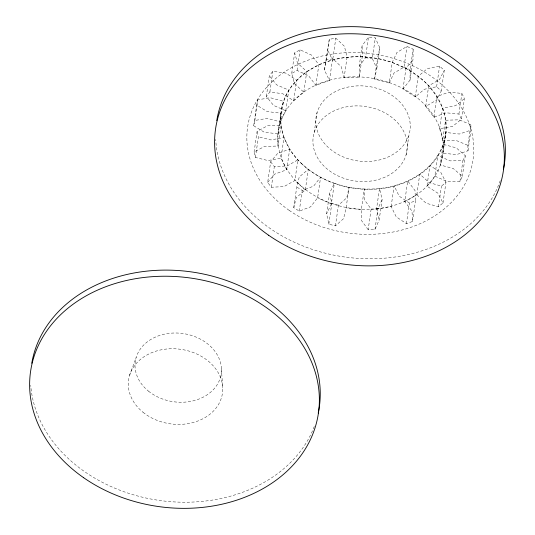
<?xml version="1.0" encoding="UTF-8"?>
<svg xmlns="http://www.w3.org/2000/svg" width="535" height="535" viewBox="0 0 535 535"><rect width="100%" height="100%" fill="white"/><g stroke="black" fill="none" stroke-linecap="round" stroke-linejoin="round"><path stroke-width="0.4" stroke-dasharray="2.67 2.01" d="M277.832 133.81L264.31 132.232L253.697 125.752L254.867 120.442L267.38 118.402L280.454 121.926L283.43 101.282L270.302 97.744L257.843 99.798L256.673 105.107L267.246 111.588L280.808 113.173L280.547 119.265L280.995 125.384L282.146 131.483L283.985 137.508L281.009 158.153L267.921 160.56L255.436 157.444L254.098 152.027L264.491 146.45L278.019 146.028L277.571 139.902L277.832 133.81L281.771 107.16L283.43 101.282L285.764 95.591L288.766 90.127L292.404 84.945L301.452 75.596L306.789 71.503L318.86 64.661L325.494 61.973L339.658 58.175L354.631 56.57L362.262 56.616L377.483 58.395L384.946 60.114L392.222 62.368L405.971 68.4L412.331 72.125L423.74 80.838L428.695 85.747L436.894 96.481L442.585 108.103L444.424 114.129L445.575 120.235L446.023 126.354L445.762 132.446L444.799 138.458L443.14 144.33L440.8 150.027L437.804 155.484L434.828 176.129L447.073 181.499L459.946 181.345L462.334 176.363L453.292 168.512L440.165 164.974L441.823 159.096L442.786 153.09L456.308 154.668L467.964 150.79L467.884 145.333L470.86 124.688L459.097 119.807L445.575 120.235L442.599 140.872L456.121 140.451L467.884 145.333M467.964 150.79L470.94 130.152L470.86 124.688M442.599 140.872L441.449 134.773L439.609 128.748L452.643 126.327L461.451 119.251L458.91 114.049L446.143 112.805L433.918 117.118L425.72 106.391L436.547 100.159L441.275 90.97L436.613 86.737L424.335 89.271L415.294 96.922L402.995 89.037L410.017 80.096L410.164 69.784L413.14 49.14L406.988 46.445L396.977 52.43L392.222 62.368L389.246 83.012L374.507 79.04L377.483 58.395L379.817 47.809L375.296 37.905L371.899 37.463L368.488 37.109L362.095 45.736L359.212 66.26L359.286 77.261L344.105 77.735L341.37 66.862L332.85 58.77L326.31 59.987L324.404 70.058L329.473 80.451L315.884 85.306L308.581 75.749L297.092 70.433L291.702 73.496L294.558 83.734L303.813 92.147L293.668 100.734L282.761 93.739L269.874 91.96L266.35 96.447L273.546 105.402L285.79 110.772L282.794 116.235L280.454 121.926M410.017 80.096L412.987 59.452L413.14 49.14M324.404 70.058L329.286 39.343L335.826 38.132L344.413 46.291L347.081 57.091L344.105 77.735M335.425 225.884L338.401 205.246L346.747 197.81L349.081 187.223L346.112 207.861L343.604 218.608L335.425 225.884L332.121 225.041L328.838 224.111L326.624 213.806L329.593 193.182L334.348 183.251C369.738 195.863 416.083 188.601 437.804 155.484L450.049 160.861L462.915 160.701L465.303 155.718L456.268 147.874L443.14 144.33L440.165 164.974M253.697 125.752L256.673 105.107M254.867 120.442L257.843 99.798M254.098 152.027L257.074 131.383L267.467 125.805L280.995 125.384L278.019 146.028M255.436 157.444L258.412 136.806L257.074 131.383M266.35 96.447L269.326 75.809L272.85 71.316L285.69 73.068L296.644 80.09L293.668 100.734M269.874 91.96L272.85 71.316M270.65 161.811L274.315 166.606L287.121 165.957L297.875 159.865L294.899 180.509L283.938 186.615L271.345 187.25L267.681 182.455L270.65 161.811L277.578 153.465L289.676 149.138C299.908 165.382 316.426 176.898 334.348 183.251L331.372 203.888L326.624 213.806M278.053 134.486L280.942 114.443M271.345 187.25L274.315 166.606M285.79 110.772L288.766 90.127L276.515 84.757L269.326 75.809M291.702 73.496L294.671 52.851L300.068 49.795L311.557 55.105L318.86 64.661L315.884 85.306M297.092 70.433L300.068 49.795M267.681 182.455L274.542 174.183L286.7 169.782L289.676 149.138L283.985 137.508L270.951 139.929L258.412 136.806M303.813 92.147L306.789 71.503L297.507 63.07L294.671 52.851M293.768 207.613L296.738 186.976L299.259 176.985L308.3 169.334L305.325 189.978L296.283 197.629L293.768 207.613L299.266 211.138L310.601 206.804L317.623 197.863L320.599 177.219L313.577 186.16L302.235 190.493L296.738 186.976M299.266 211.138L302.235 190.493M314.199 132.533L317.088 112.49M326.31 59.987L329.286 39.343M329.473 80.451L332.442 59.806L327.373 49.447M332.85 58.77L335.826 38.132M328.838 224.111L331.814 203.467L329.593 193.182M359.286 77.261L362.262 56.616L362.095 45.736M359.212 66.26L365.519 57.747L368.488 37.109M374.507 79.04L376.841 68.447L372.32 58.542L375.296 37.905M376.841 68.447L379.817 47.809M368.167 229.709L361.499 220.52L361.326 209.64L364.302 189.002L364.469 199.883L371.143 209.071L368.167 229.709L374.955 229.502L379.148 220.046L382.151 199.328L379.489 188.521L376.513 209.165L379.148 220.046M374.955 229.502L377.931 208.857L382.151 199.328M389.246 83.012L394.001 73.074L404.019 67.089L406.988 46.445M402.995 89.037L405.971 68.4L412.987 59.452M391.145 206.45L394.121 185.812L399.19 196.164L409.402 203.019L415.474 200.846L415.006 190.507L407.703 180.95L404.734 201.595L412.03 211.144L412.498 221.49L406.426 223.663L396.214 216.809L391.145 206.45L376.513 209.165M406.092 154.896A47.414 37.617 8.2 0 0 346.66 106.819A47.414 37.617 8.2 0 0 327.681 169.434A47.414 37.617 8.2 0 0 406.092 154.896L408.981 134.853A47.414 37.617 8.2 0 0 349.549 86.77A47.414 37.617 8.2 0 0 330.57 149.392A47.414 37.617 8.2 0 0 408.981 134.853M415.294 96.922L418.27 76.278L427.305 68.634L439.589 66.099L444.251 70.332L441.275 90.97M406.426 223.663L409.402 203.019M425.72 106.391L428.695 85.747L439.449 79.655L444.251 70.332M412.498 221.49L415.474 200.846M416.805 194.753L419.774 174.116L429.063 182.549L441.442 186.14L445.976 182.301L440.88 172.551L429.926 165.529L426.95 186.167L437.904 193.188L443 202.946L438.466 206.777L426.087 203.186L416.805 194.753L404.734 201.595M436.613 86.737L439.589 66.099M433.918 117.118L436.894 96.481L448.992 92.147L461.879 93.411L464.427 98.607L461.451 119.251M439.609 128.748L442.585 108.103L455.619 105.689L464.427 98.607M442.786 153.09L445.762 132.446L459.318 134.031L470.94 130.152M443.194 151.739L446.083 131.697M438.466 206.777L441.442 186.14M443 202.946L445.976 182.301M458.91 114.049L461.879 93.411M459.946 181.345L462.915 160.701M462.334 176.363L465.303 155.718M129.55 375.389L136.171 357.4M434.828 176.129L431.19 181.311L426.95 186.167M377.931 208.857L371.143 209.071M361.326 209.64L346.112 207.861M365.519 57.747L372.32 58.542M338.401 205.246L331.814 203.467M331.372 203.888L317.623 197.863M404.019 67.089L410.164 69.784M305.325 189.978L294.899 180.509M286.7 169.782L281.009 158.153M221.443 368.949L222.72 388.009M500.245 180.643A145.426 115.373 8.2 0 1 343.898 256.88A145.426 115.373 8.2 0 1 215.725 139.401M314.272 426.428A145.426 115.373 8.2 0 1 158.768 500.339A145.426 115.373 8.2 0 1 30.749 385.32M301.345 163.442A83.059 65.892 8.2 0 0 441.883 148.409A83.059 65.892 8.2 0 0 347.309 57.352A83.059 65.892 8.2 0 0 301.345 163.442M298.456 183.485A83.059 65.892 8.2 0 0 438.994 168.458A83.059 65.892 8.2 0 0 344.42 77.394A83.059 65.892 8.2 0 0 298.456 183.485M289.174 210.369A113.895 90.361 8.2 0 0 472.432 163.269A113.895 90.361 8.2 0 0 319.315 56.71A113.895 90.361 8.2 0 0 289.174 210.369M148.516 391.172A43.402 34.434 8.2 0 0 220.286 377.864A43.402 34.434 8.2 0 0 165.883 333.86A43.402 34.434 8.2 0 0 148.516 391.172M143.039 412.284A47.414 37.617 8.2 0 0 221.45 397.746A47.414 37.617 8.2 0 0 162.018 349.669A47.414 37.617 8.2 0 0 143.039 412.284"/><path stroke-width="0.8" d="M216.775 120.596A145.426 115.373 8.2 0 1 381.716 29.264A145.426 115.373 8.2 0 1 503.341 169.602M31.779 363.245A145.426 115.373 8.2 0 1 197.094 272.81A145.426 115.373 8.2 0 1 318.218 413.06M268.657 235.253A145.426 115.373 8.2 0 0 502.639 175.119A145.426 115.373 8.2 0 0 307.143 39.062A145.426 115.373 8.2 0 0 268.657 235.253M83.674 477.728A145.426 115.373 8.2 0 0 317.663 417.594A145.426 115.373 8.2 0 0 122.161 281.544A145.426 115.373 8.2 0 0 83.674 477.728"/></g></svg>
